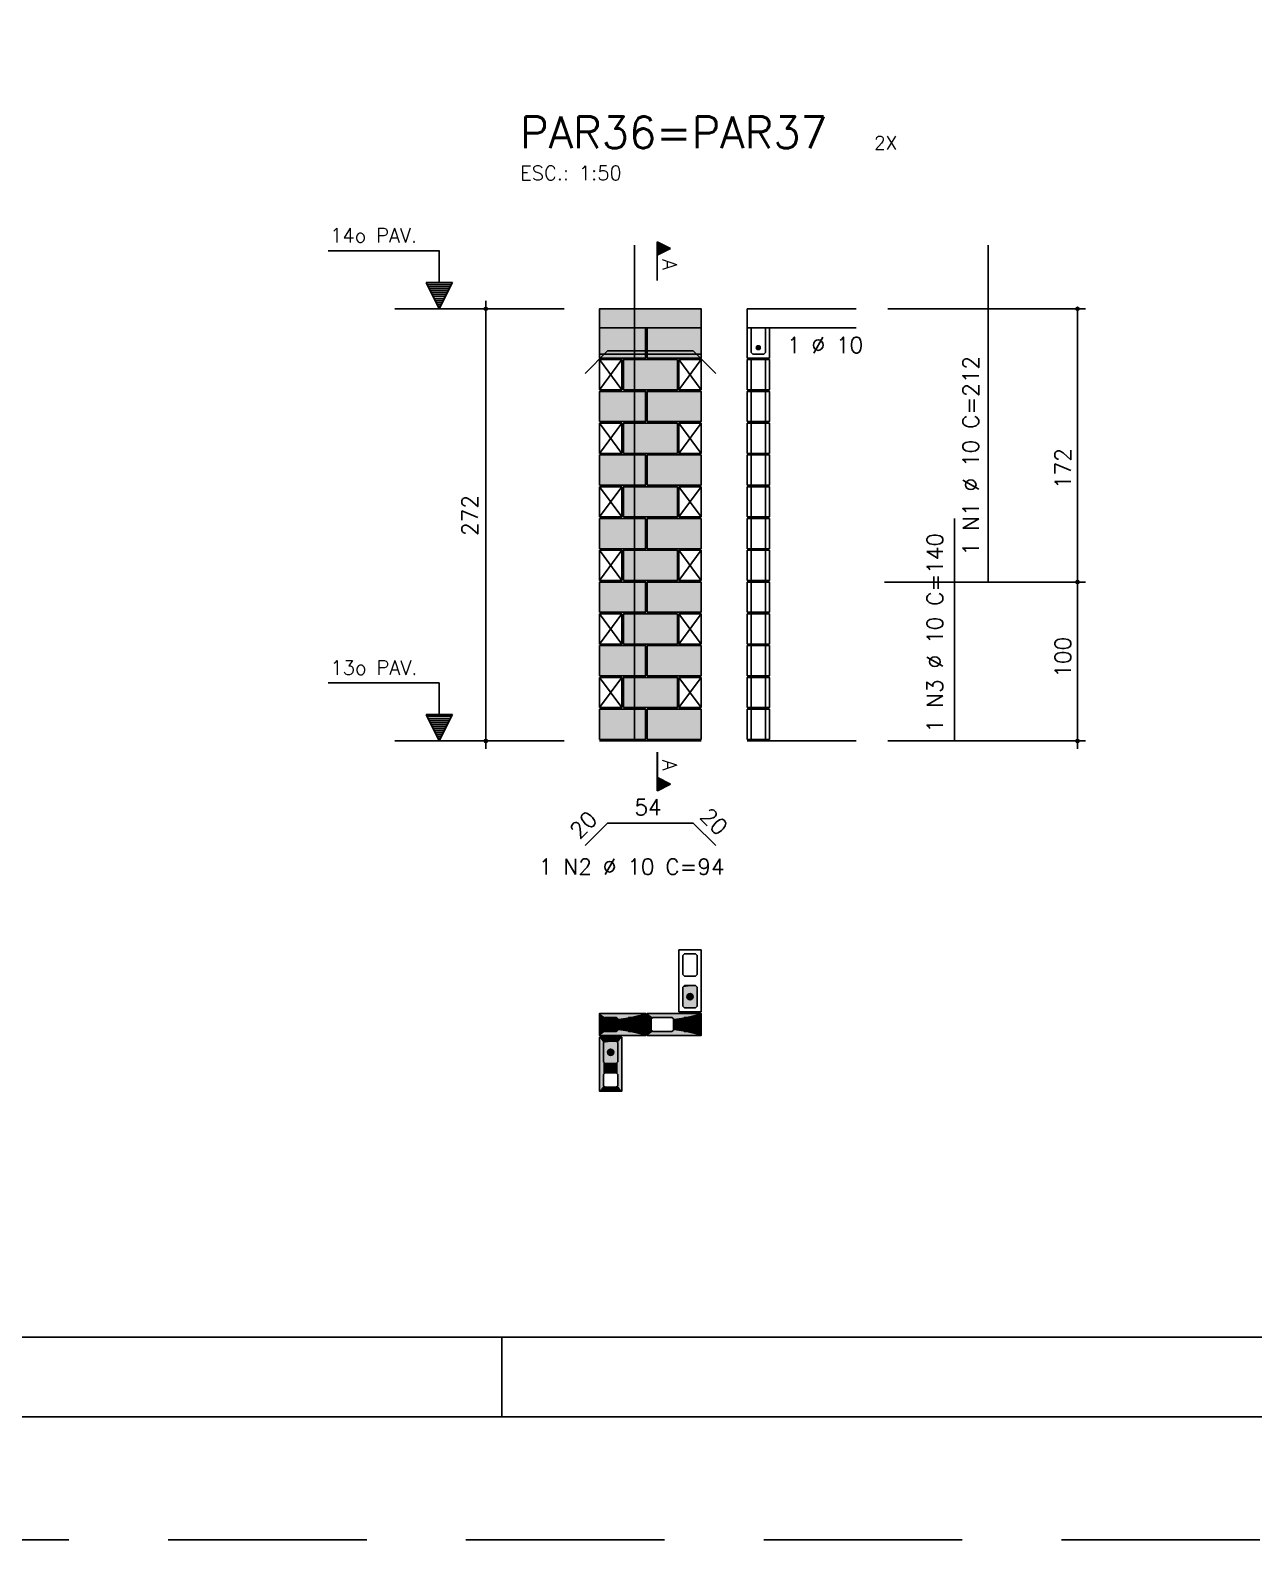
# Model space of a CAD drawing. Extents: x -1 to 122, y -1 to 61.
# Drawn here: x 15.95 to 31.36, y -1.45 to 17.55 of the extents above; entities that cross this region are included whole.
import ezdxf

# ---------------------------------------------------------------- set-up
doc = ezdxf.new("R2010")
doc.units = 0
doc.header["$MEASUREMENT"] = 0
doc.linetypes.add('ESTILO_TQS_0001', pattern=[0.45, 0.3, -0.15])
doc.linetypes.add('HIDDEN', pattern=[0.375, 0.25, -0.125])
doc.layers.get('0').update_dxf_attribs({"linetype": 'CONTINUOUS'})
doc.layers.get('Defpoints').update_dxf_attribs({"linetype": 'CONTINUOUS'})
for name, color, linetype in [('ARQ_FOLHA', 7, 'CONTINUOUS'), ('PENA_01', 1, 'CONTINUOUS'), ('PENA_02', 2, 'CONTINUOUS'), ('PENA_03', 3, 'CONTINUOUS'), ('PENA_05', 5, 'CONTINUOUS'), ('PENA_06', 6, 'CONTINUOUS'), ('PENA_09', 254, 'CONTINUOUS'), ('PENA_11', 252, 'CONTINUOUS'), ('PENA_21', 100, 'CONTINUOUS'), ('PENA_27', 21, 'CONTINUOUS')]:
    doc.layers.add(name, color=color, linetype=linetype)
doc.styles.get("Standard").update_dxf_attribs({"font": 'ROMANS.SHX'})

# ---------------------------------------------------------------- blocks, each defined once
blk = doc.blocks.new('FOLHA A1+1 - 1102 X 594')
at = {"layer": 'ARQ_FOLHA', "color": 1}
blk.add_line((-979, 10), (-979, 0), dxfattribs=at)
for points in [[(-1189, 0), (0, 0), (0, 594), (-1189, 594)], [(-1164, 10), (-10, 10), (-10, 584), (-1164, 584)]]:
    blk.add_lwpolyline(points, close=True, dxfattribs=at)
at = {"layer": 'Defpoints', "color": 8, "linetype": 'HIDDEN', "ltscale": 100}
blk.add_lwpolyline([(-1208.5, 609.5), (-1208.5, -15.5), (19.5, -15.5), (19.5, 609.5)], close=True, dxfattribs=at)

msp = doc.modelspace()

# ---------------------------------------------------------------- linework, layer by layer
at = {"layer": 'PENA_01', "linetype": 'Continuous'}
for p, q in [((20.539993, 14.045875), (22.670857, 14.045875)), ((23.718349, 13.475875), (24.398349, 13.475875)), ((20.539993, 8.605875), (22.670857, 8.605875))]:
    msp.add_line(p, q, dxfattribs=at)
for points in [[(24.328349, 5.926894), (24.348349, 5.906894), (24.348349, 5.666894), (24.328349, 5.646894), (24.188349, 5.646894), (24.168349, 5.666894), (24.168349, 5.906894), (24.188349, 5.926894), (24.328349, 5.926894)], [(24.328349, 5.526894), (24.348349, 5.506894), (24.348349, 5.266894), (24.328349, 5.246894), (24.188349, 5.246894), (24.168349, 5.266894), (24.168349, 5.506894), (24.188349, 5.526894), (24.328349, 5.526894)], [(24.028349, 4.946894), (23.788349, 4.946894), (23.768349, 4.966894), (23.768349, 5.106894), (23.788349, 5.126894), (24.028349, 5.126894), (24.048349, 5.106894), (24.048349, 4.966894), (24.028349, 4.946894)], [(24.328349, 4.946894), (24.188349, 4.946894), (24.168349, 4.966894), (24.168349, 5.106894), (24.188349, 5.126894), (24.328349, 5.126894), (24.348349, 5.106894), (24.348349, 4.966894), (24.328349, 4.946894)], [(23.348349, 4.566894), (23.348349, 4.806894), (23.328349, 4.826894), (23.188349, 4.826894), (23.168349, 4.806894), (23.168349, 4.566894), (23.188349, 4.546894), (23.328349, 4.546894), (23.348349, 4.566894)], [(23.348349, 4.266894), (23.348349, 4.406894), (23.328349, 4.426894), (23.188349, 4.426894), (23.168349, 4.406894), (23.168349, 4.266894), (23.188349, 4.246894), (23.328349, 4.246894), (23.348349, 4.266894)]]:
    msp.add_lwpolyline(points, dxfattribs=at)
at = {"layer": 'PENA_01', "linetype": 'ESTILO_TQS_0001'}
for points in [[(23.168349, 4.966894), (23.188349, 4.946894), (23.328349, 4.946894), (23.348349, 4.966894), (23.348349, 5.106894), (23.328349, 5.126894), (23.188349, 5.126894), (23.168349, 5.106894), (23.168349, 4.966894)], [(23.468349, 4.966894), (23.488349, 4.946894), (23.628349, 4.946894), (23.648349, 4.966894), (23.648349, 5.106894), (23.628349, 5.126894), (23.488349, 5.126894), (23.468349, 5.106894), (23.468349, 4.966894)]]:
    msp.add_lwpolyline(points, dxfattribs=at)
at = {"layer": 'PENA_02', "linetype": 'ESTILO_TQS_0001'}
msp.add_line((23.698349, 13.475875), (23.118349, 13.475875), dxfattribs=at)
at = {"layer": 'PENA_02', "linetype": 'Continuous'}
for p, q in [((23.398349, 13.405875), (23.118349, 13.405875)), ((23.118349, 13.405875), (23.118349, 13.025875)), ((23.398349, 13.025875), (23.398349, 13.405875)), ((24.398349, 13.405875), (24.118349, 13.405875)), ((24.118349, 13.405875), (24.118349, 13.025875)), ((24.398349, 13.025875), (24.398349, 13.405875)), ((23.118349, 13.025875), (23.398349, 13.025875)), ((24.118349, 13.025875), (24.398349, 13.025875)), ((23.398349, 12.605875), (23.118349, 12.605875)), ((23.118349, 12.605875), (23.118349, 12.225875)), ((23.398349, 12.225875), (23.398349, 12.605875)), ((24.398349, 12.605875), (24.118349, 12.605875)), ((24.118349, 12.605875), (24.118349, 12.225875)), ((24.398349, 12.225875), (24.398349, 12.605875)), ((23.118349, 12.225875), (23.398349, 12.225875)), ((24.118349, 12.225875), (24.398349, 12.225875)), ((23.398349, 11.805875), (23.118349, 11.805875)), ((23.118349, 11.805875), (23.118349, 11.425875)), ((23.398349, 11.425875), (23.398349, 11.805875)), ((24.398349, 11.805875), (24.118349, 11.805875)), ((24.118349, 11.805875), (24.118349, 11.425875)), ((24.398349, 11.425875), (24.398349, 11.805875)), ((23.118349, 11.425875), (23.398349, 11.425875)), ((24.118349, 11.425875), (24.398349, 11.425875)), ((23.398349, 11.005875), (23.118349, 11.005875)), ((23.118349, 11.005875), (23.118349, 10.625875)), ((23.398349, 10.625875), (23.398349, 11.005875)), ((24.398349, 11.005875), (24.118349, 11.005875)), ((24.118349, 11.005875), (24.118349, 10.625875)), ((24.398349, 10.625875), (24.398349, 11.005875)), ((23.118349, 10.625875), (23.398349, 10.625875)), ((24.118349, 10.625875), (24.398349, 10.625875)), ((23.398349, 10.205875), (23.118349, 10.205875)), ((23.118349, 10.205875), (23.118349, 9.825875)), ((23.398349, 9.825875), (23.398349, 10.205875)), ((24.398349, 10.205875), (24.118349, 10.205875)), ((24.118349, 10.205875), (24.118349, 9.825875)), ((24.398349, 9.825875), (24.398349, 10.205875)), ((23.118349, 9.825875), (23.398349, 9.825875)), ((24.118349, 9.825875), (24.398349, 9.825875)), ((23.398349, 9.405875), (23.118349, 9.405875)), ((23.118349, 9.405875), (23.118349, 9.025875)), ((23.398349, 9.025875), (23.398349, 9.405875)), ((24.398349, 9.405875), (24.118349, 9.405875)), ((24.118349, 9.405875), (24.118349, 9.025875)), ((24.398349, 9.025875), (24.398349, 9.405875)), ((23.118349, 9.025875), (23.398349, 9.025875)), ((24.118349, 9.025875), (24.398349, 9.025875)), ((23.118349, 8.605875), (24.398349, 8.605875))]:
    msp.add_line(p, q, dxfattribs=at)
for points in [[(23.118349, 13.805875), (24.398423, 13.805875), (24.398423, 14.045875), (23.118349, 14.045875), (23.118349, 13.805875)], [(23.698349, 13.425875), (23.118349, 13.425875), (23.118349, 13.805875), (23.698349, 13.805875), (23.698349, 13.425875)], [(23.718349, 13.425875), (24.398349, 13.425875), (24.398349, 13.805875), (23.718349, 13.805875), (23.718349, 13.425875)], [(23.418349, 13.025875), (24.098349, 13.025875), (24.098349, 13.405875), (23.418349, 13.405875), (23.418349, 13.025875)], [(23.118349, 12.625875), (23.698349, 12.625875), (23.698349, 13.005875), (23.118349, 13.005875), (23.118349, 12.625875)], [(23.718349, 12.625875), (24.398349, 12.625875), (24.398349, 13.005875), (23.718349, 13.005875), (23.718349, 12.625875)], [(23.418349, 12.225875), (24.098349, 12.225875), (24.098349, 12.605875), (23.418349, 12.605875), (23.418349, 12.225875)], [(23.118349, 11.825875), (23.698349, 11.825875), (23.698349, 12.205875), (23.118349, 12.205875), (23.118349, 11.825875)], [(23.718349, 11.825875), (24.398349, 11.825875), (24.398349, 12.205875), (23.718349, 12.205875), (23.718349, 11.825875)], [(23.418349, 11.425875), (24.098349, 11.425875), (24.098349, 11.805875), (23.418349, 11.805875), (23.418349, 11.425875)], [(23.118349, 11.025875), (23.698349, 11.025875), (23.698349, 11.405875), (23.118349, 11.405875), (23.118349, 11.025875)], [(23.718349, 11.025875), (24.398349, 11.025875), (24.398349, 11.405875), (23.718349, 11.405875), (23.718349, 11.025875)], [(23.418349, 10.625875), (24.098349, 10.625875), (24.098349, 11.005875), (23.418349, 11.005875), (23.418349, 10.625875)], [(23.118349, 10.225875), (23.698349, 10.225875), (23.698349, 10.605875), (23.118349, 10.605875), (23.118349, 10.225875)], [(23.718349, 10.225875), (24.398349, 10.225875), (24.398349, 10.605875), (23.718349, 10.605875), (23.718349, 10.225875)], [(23.418349, 9.825875), (24.098349, 9.825875), (24.098349, 10.205875), (23.418349, 10.205875), (23.418349, 9.825875)], [(23.118349, 9.425875), (23.698349, 9.425875), (23.698349, 9.805875), (23.118349, 9.805875), (23.118349, 9.425875)], [(23.718349, 9.425875), (24.398349, 9.425875), (24.398349, 9.805875), (23.718349, 9.805875), (23.718349, 9.425875)], [(23.418349, 9.025875), (24.098349, 9.025875), (24.098349, 9.405875), (23.418349, 9.405875), (23.418349, 9.025875)], [(23.118349, 8.625875), (23.698349, 8.625875), (23.698349, 9.005875), (23.118349, 9.005875), (23.118349, 8.625875)], [(23.718349, 8.625875), (24.398349, 8.625875), (24.398349, 9.005875), (23.718349, 9.005875), (23.718349, 8.625875)], [(24.398349, 5.976894), (24.398349, 5.196894), (24.118349, 5.196894), (24.118349, 5.976894), (24.398349, 5.976894)], [(23.118349, 4.896894), (23.698349, 4.896894), (23.698349, 5.176894), (23.118349, 5.176894), (23.118349, 4.896894)], [(24.398349, 4.896894), (23.718349, 4.896894), (23.718349, 5.176894), (24.398349, 5.176894), (24.398349, 4.896894)], [(23.398349, 4.196894), (23.398349, 4.876894), (23.118349, 4.876894), (23.118349, 4.196894), (23.398349, 4.196894)]]:
    msp.add_lwpolyline(points, dxfattribs=at)
for centre, radius in [((21.686139, 14.045875), 0.02), ((29.138418, 14.045875), 0.02), ((21.686139, 14.045875), 0.01), ((29.138418, 14.045875), 0.01), ((29.138418, 10.605875), 0.02), ((29.138418, 10.605875), 0.01), ((21.686139, 8.605875), 0.02), ((21.686139, 8.605875), 0.01), ((29.138418, 8.605875), 0.02), ((29.138418, 8.605875), 0.01)]:
    msp.add_circle(centre, radius, dxfattribs=at)
at = {"layer": 'PENA_03', "linetype": 'Continuous'}
for p, q in [((23.845187, 14.402232), (23.845187, 14.888614)), ((23.845187, 14.888614), (24.01112, 14.805648)), ((23.845882, 14.887486), (24.009559, 14.805648)), ((23.845883, 14.887486), (23.845883, 14.723809)), ((23.857951, 14.882232), (23.857951, 14.729063)), ((23.870715, 14.87585), (23.870715, 14.735445)), ((23.883479, 14.869468), (23.883479, 14.741827)), ((23.896243, 14.863086), (23.896243, 14.748209)), ((23.909007, 14.856704), (23.909007, 14.754591)), ((23.921771, 14.850322), (23.921771, 14.760973)), ((23.934535, 14.84394), (23.934535, 14.767355)), ((23.947299, 14.837558), (23.947299, 14.773737)), ((23.960063, 14.831176), (23.960063, 14.780119)), ((23.972827, 14.824794), (23.972827, 14.786501)), ((21.098992, 14.777741), (19.698992, 14.777741)), ((21.098992, 14.377741), (21.098992, 14.777741)), ((21.100392, 14.377741), (21.100392, 14.779141)), ((24.01112, 14.805648), (23.845882, 14.723029)), ((24.009559, 14.805648), (23.845883, 14.723809)), ((23.845883, 14.723029), (23.845883, 14.402232)), ((23.985592, 14.818412), (23.985592, 14.792883)), ((23.998356, 14.81203), (23.998356, 14.799266)), ((21.099692, 14.045875), (20.933759, 14.377741)), ((20.933759, 14.377741), (21.098992, 14.377741)), ((21.099692, 14.048997), (20.936015, 14.376349)), ((21.263368, 14.376349), (20.936015, 14.376349)), ((21.25286, 14.352213), (20.946522, 14.352213)), ((21.240096, 14.326685), (20.959287, 14.326685)), ((21.227332, 14.301157), (20.972051, 14.301157)), ((21.214568, 14.275629), (20.984815, 14.275629)), ((21.265624, 14.377741), (21.099692, 14.045875)), ((21.263368, 14.37635), (21.099692, 14.048997)), ((21.100392, 14.377741), (21.265624, 14.377741)), ((21.201804, 14.2501), (20.997579, 14.2501)), ((21.18904, 14.224572), (21.010343, 14.224572)), ((21.176276, 14.199044), (21.023107, 14.199044)), ((21.163512, 14.173516), (21.035871, 14.173516)), ((21.150748, 14.147988), (21.048635, 14.147988)), ((21.137984, 14.12246), (21.061399, 14.12246)), ((21.12522, 14.096931), (21.074163, 14.096931)), ((21.112456, 14.071403), (21.086928, 14.071403)), ((21.686139, 8.505343), (21.686139, 14.145875)), ((24.978423, 14.045875), (24.978423, 13.425875)), ((24.978423, 14.045875), (26.349102, 14.045875)), ((26.749102, 14.045875), (29.238418, 14.045875)), ((29.138418, 8.505343), (29.138418, 14.045875)), ((24.978423, 13.805875), (26.349102, 13.805875)), ((23.118349, 13.025875), (23.398349, 13.405875)), ((23.398349, 13.025875), (23.118349, 13.405875)), ((24.118349, 13.025875), (24.398349, 13.405875)), ((24.398349, 13.025875), (24.118349, 13.405875)), ((25.028423, 13.025875), (25.028423, 13.405875)), ((25.208423, 13.025875), (25.208423, 13.405875)), ((25.028423, 12.625875), (25.028423, 13.005875)), ((25.208423, 12.625875), (25.208423, 13.005875)), ((23.118349, 12.225875), (23.398349, 12.605875)), ((23.398349, 12.225875), (23.118349, 12.605875)), ((24.118349, 12.225875), (24.398349, 12.605875)), ((24.398349, 12.225875), (24.118349, 12.605875)), ((25.028423, 12.225875), (25.028423, 12.605875)), ((25.208423, 12.225875), (25.208423, 12.605875)), ((25.028423, 11.825875), (25.028423, 12.205875)), ((25.208423, 11.825875), (25.208423, 12.205875)), ((23.118349, 11.425875), (23.398349, 11.805875)), ((23.398349, 11.425875), (23.118349, 11.805875)), ((24.118349, 11.425875), (24.398349, 11.805875)), ((24.398349, 11.425875), (24.118349, 11.805875)), ((25.028423, 11.425875), (25.028423, 11.805875)), ((25.208423, 11.425875), (25.208423, 11.805875)), ((25.028423, 11.025875), (25.028423, 11.405875)), ((25.208423, 11.025875), (25.208423, 11.405875)), ((23.118349, 10.625875), (23.398349, 11.005875)), ((23.398349, 10.625875), (23.118349, 11.005875)), ((24.118349, 10.625875), (24.398349, 11.005875)), ((24.398349, 10.625875), (24.118349, 11.005875)), ((25.028423, 10.625875), (25.028423, 11.005875)), ((25.208423, 10.625875), (25.208423, 11.005875)), ((25.028423, 10.225875), (25.028423, 10.605875)), ((25.208423, 10.225875), (25.208423, 10.605875)), ((26.707171, 10.605875), (29.238418, 10.605875)), ((23.118349, 9.825875), (23.398349, 10.205875)), ((23.398349, 9.825875), (23.118349, 10.205875)), ((24.118349, 9.825875), (24.398349, 10.205875)), ((24.398349, 9.825875), (24.118349, 10.205875)), ((25.028423, 9.825875), (25.028423, 10.205875)), ((25.208423, 9.825875), (25.208423, 10.205875)), ((25.028423, 9.425875), (25.028423, 9.805875)), ((25.208423, 9.425875), (25.208423, 9.805875)), ((21.098992, 9.337741), (19.698992, 9.337741)), ((21.098992, 8.937741), (21.098992, 9.337741)), ((21.100392, 8.937741), (21.100392, 9.339141)), ((23.118349, 9.025875), (23.398349, 9.405875)), ((23.398349, 9.025875), (23.118349, 9.405875)), ((24.118349, 9.025875), (24.398349, 9.405875)), ((24.398349, 9.025875), (24.118349, 9.405875)), ((25.028423, 9.025875), (25.028423, 9.405875)), ((25.208423, 9.025875), (25.208423, 9.405875)), ((21.099692, 8.605875), (20.933759, 8.937741)), ((20.933759, 8.937741), (21.098992, 8.937741)), ((21.099692, 8.608997), (20.936015, 8.936349)), ((21.263368, 8.936349), (20.936015, 8.936349)), ((21.265624, 8.937741), (21.099692, 8.605875)), ((21.263368, 8.93635), (21.099692, 8.608997)), ((21.100392, 8.937741), (21.265624, 8.937741)), ((25.028423, 8.625875), (25.028423, 9.005875)), ((25.208423, 8.625875), (25.208423, 9.005875)), ((21.25286, 8.912213), (20.946522, 8.912213)), ((21.240096, 8.886685), (20.959287, 8.886685)), ((21.227332, 8.861157), (20.972051, 8.861157)), ((21.214568, 8.835629), (20.984815, 8.835629)), ((21.201804, 8.8101), (20.997579, 8.8101)), ((21.18904, 8.784572), (21.010343, 8.784572)), ((21.176276, 8.759044), (21.023107, 8.759044)), ((21.163512, 8.733516), (21.035871, 8.733516)), ((21.150748, 8.707988), (21.048635, 8.707988)), ((21.137984, 8.68246), (21.061399, 8.68246)), ((21.12522, 8.656931), (21.074163, 8.656931)), ((21.112456, 8.631403), (21.086928, 8.631403)), ((24.978423, 8.605875), (26.349102, 8.605875)), ((26.749102, 8.605875), (29.238418, 8.605875)), ((23.845883, 8.465477), (23.845883, 7.979095)), ((23.846579, 8.14468), (23.846579, 8.465477)), ((23.845883, 7.979095), (24.011816, 8.062061)), ((24.011816, 8.062061), (23.846578, 8.14468)), ((23.846578, 7.980223), (24.010255, 8.062061)), ((23.846579, 7.980223), (23.846579, 8.1439)), ((24.010255, 8.062061), (23.846579, 8.1439)), ((23.858647, 7.985477), (23.858647, 8.138646)), ((23.871411, 7.991859), (23.871411, 8.132264)), ((23.884175, 7.998241), (23.884175, 8.125882)), ((23.896939, 8.004623), (23.896939, 8.1195)), ((23.909703, 8.011005), (23.909703, 8.113118)), ((23.922467, 8.017387), (23.922467, 8.106736)), ((23.935231, 8.023769), (23.935231, 8.100354)), ((23.947995, 8.030151), (23.947995, 8.093972)), ((23.960759, 8.036533), (23.960759, 8.08759)), ((23.973523, 8.042915), (23.973523, 8.081208)), ((23.986288, 8.049297), (23.986288, 8.074826)), ((23.999052, 8.055679), (23.999052, 8.068443))]:
    msp.add_line(p, q, dxfattribs=at)
for points in [[(24.978423, 13.425875), (25.258423, 13.425875), (25.258423, 13.805875)], [(25.208423, 13.805875), (25.208423, 13.495875), (25.188423, 13.475875), (25.048423, 13.475875), (25.028423, 13.495875), (25.028423, 13.805875)], [(24.978423, 13.025875), (25.258423, 13.025875), (25.258423, 13.405875), (24.978423, 13.405875), (24.978423, 13.025875)], [(24.978423, 12.625875), (25.258423, 12.625875), (25.258423, 13.005875), (24.978423, 13.005875), (24.978423, 12.625875)], [(24.978423, 12.225875), (25.258423, 12.225875), (25.258423, 12.605875), (24.978423, 12.605875), (24.978423, 12.225875)], [(24.978423, 11.825875), (25.258423, 11.825875), (25.258423, 12.205875), (24.978423, 12.205875), (24.978423, 11.825875)], [(24.978423, 11.425875), (25.258423, 11.425875), (25.258423, 11.805875), (24.978423, 11.805875), (24.978423, 11.425875)], [(24.978423, 11.025875), (25.258423, 11.025875), (25.258423, 11.405875), (24.978423, 11.405875), (24.978423, 11.025875)], [(24.978423, 10.625875), (25.258423, 10.625875), (25.258423, 11.005875), (24.978423, 11.005875), (24.978423, 10.625875)], [(24.978423, 10.225875), (25.258423, 10.225875), (25.258423, 10.605875), (24.978423, 10.605875), (24.978423, 10.225875)], [(24.978423, 9.825875), (25.258423, 9.825875), (25.258423, 10.205875), (24.978423, 10.205875), (24.978423, 9.825875)], [(24.978423, 9.425875), (25.258423, 9.425875), (25.258423, 9.805875), (24.978423, 9.805875), (24.978423, 9.425875)], [(24.978423, 9.025875), (25.258423, 9.025875), (25.258423, 9.405875), (24.978423, 9.405875), (24.978423, 9.025875)], [(24.978423, 8.625875), (25.258423, 8.625875), (25.258423, 9.005875), (24.978423, 9.005875), (24.978423, 8.625875)], [(24.328349, 5.526894), (24.348349, 5.506894), (24.348349, 5.266894), (24.328349, 5.246894), (24.188349, 5.246894), (24.168349, 5.266894), (24.168349, 5.506894), (24.188349, 5.526894), (24.328349, 5.526894)], [(23.168349, 5.106894), (23.188349, 5.126894), (23.328349, 5.126894), (23.348349, 5.106894), (23.348349, 4.966894), (23.328349, 4.946894), (23.188349, 4.946894), (23.168349, 4.966894), (23.168349, 5.106894)], [(23.468349, 5.106894), (23.488349, 5.126894), (23.628349, 5.126894), (23.648349, 5.106894), (23.648349, 4.966894), (23.628349, 4.946894), (23.488349, 4.946894), (23.468349, 4.966894), (23.468349, 5.106894)], [(24.168349, 5.106894), (24.188349, 5.126894), (24.328349, 5.126894), (24.348349, 5.106894), (24.348349, 4.966894), (24.328349, 4.946894), (24.188349, 4.946894), (24.168349, 4.966894), (24.168349, 5.106894)], [(23.328349, 4.826894), (23.348349, 4.806894), (23.348349, 4.566894), (23.328349, 4.546894), (23.188349, 4.546894), (23.168349, 4.566894), (23.168349, 4.806894), (23.188349, 4.826894), (23.328349, 4.826894)]]:
    msp.add_lwpolyline(points, dxfattribs=at)
for centre, radius in [((25.117972, 13.556865), 0.025), ((24.258349, 5.386894), 0.04), ((23.258349, 5.036894), 0.04), ((23.558349, 5.036894), 0.04), ((24.258349, 5.036894), 0.04), ((23.258349, 4.686894), 0.04)]:
    msp.add_circle(centre, radius, dxfattribs=at)
for points in [[(25.142972, 13.556865), (25.105472, 13.578516), (25.094479, 13.565416)], [(25.142972, 13.556865), (25.094479, 13.565416), (25.094479, 13.548315)], [(25.142972, 13.556865), (25.094479, 13.548315), (25.105472, 13.535215)], [(25.142972, 13.556865), (25.122313, 13.581485), (25.105472, 13.578516)], [(25.142972, 13.556865), (25.105472, 13.535215), (25.122313, 13.532245)], [(25.142972, 13.556865), (25.137123, 13.572935), (25.122313, 13.581485)], [(25.142972, 13.556865), (25.122313, 13.532245), (25.137123, 13.540795)], [(25.142972, 13.556865), (25.137123, 13.540795), (25.142972, 13.556865)], [(24.298349, 5.386894), (24.238349, 5.421535), (24.220761, 5.400575)], [(24.298349, 5.386894), (24.220761, 5.400575), (24.220761, 5.373214)], [(24.298349, 5.386894), (24.220761, 5.373214), (24.238349, 5.352253)], [(24.298349, 5.386894), (24.265295, 5.426287), (24.238349, 5.421535)], [(24.298349, 5.386894), (24.238349, 5.352253), (24.265295, 5.347502)], [(24.298349, 5.386894), (24.28899, 5.412606), (24.265295, 5.426287)], [(24.298349, 5.386894), (24.265295, 5.347502), (24.28899, 5.361183)], [(24.298349, 5.386894), (24.28899, 5.361183), (24.298349, 5.386894)], [(23.298349, 5.036894), (23.238349, 5.071535), (23.220761, 5.050575)], [(23.298349, 5.036894), (23.220761, 5.050575), (23.220761, 5.023214)], [(23.298349, 5.036894), (23.220761, 5.023214), (23.238349, 5.002253)], [(23.298349, 5.036894), (23.265295, 5.076287), (23.238349, 5.071535)], [(23.298349, 5.036894), (23.238349, 5.002253), (23.265295, 4.997502)], [(23.298349, 5.036894), (23.28899, 5.062606), (23.265295, 5.076287)], [(23.298349, 5.036894), (23.265295, 4.997502), (23.28899, 5.011183)], [(23.298349, 5.036894), (23.28899, 5.011183), (23.298349, 5.036894)], [(23.598349, 5.036894), (23.538349, 5.071535), (23.520761, 5.050575)], [(23.598349, 5.036894), (23.520761, 5.050575), (23.520761, 5.023214)], [(23.598349, 5.036894), (23.520761, 5.023214), (23.538349, 5.002253)], [(23.598349, 5.036894), (23.565295, 5.076287), (23.538349, 5.071535)], [(23.598349, 5.036894), (23.538349, 5.002253), (23.565295, 4.997502)], [(23.598349, 5.036894), (23.58899, 5.062606), (23.565295, 5.076287)], [(23.598349, 5.036894), (23.565295, 4.997502), (23.58899, 5.011183)], [(23.598349, 5.036894), (23.58899, 5.011183), (23.598349, 5.036894)], [(24.298349, 5.036894), (24.238349, 5.071535), (24.220761, 5.050575)], [(24.298349, 5.036894), (24.220761, 5.050575), (24.220761, 5.023214)], [(24.298349, 5.036894), (24.220761, 5.023214), (24.238349, 5.002253)], [(24.298349, 5.036894), (24.265295, 5.076287), (24.238349, 5.071535)], [(24.298349, 5.036894), (24.238349, 5.002253), (24.265295, 4.997502)], [(24.298349, 5.036894), (24.28899, 5.062606), (24.265295, 5.076287)], [(24.298349, 5.036894), (24.265295, 4.997502), (24.28899, 5.011183)], [(24.298349, 5.036894), (24.28899, 5.011183), (24.298349, 5.036894)], [(23.298349, 4.686894), (23.238349, 4.721535), (23.220761, 4.700575)], [(23.298349, 4.686894), (23.220761, 4.700575), (23.220761, 4.673214)], [(23.298349, 4.686894), (23.220761, 4.673214), (23.238349, 4.652253)], [(23.298349, 4.686894), (23.265295, 4.726287), (23.238349, 4.721535)], [(23.298349, 4.686894), (23.238349, 4.652253), (23.265295, 4.647502)], [(23.298349, 4.686894), (23.28899, 4.712606), (23.265295, 4.726287)], [(23.298349, 4.686894), (23.265295, 4.647502), (23.28899, 4.661183)], [(23.298349, 4.686894), (23.28899, 4.661183), (23.298349, 4.686894)]]:
    msp.add_solid(points, dxfattribs=at)
at = {"layer": 'PENA_05', "linetype": 'Continuous'}
for p, q in [((28.014667, 10.602953), (28.014667, 14.845875)), ((22.935506, 13.233037), (23.218349, 13.51588)), ((23.218349, 13.51588), (24.298349, 13.515935)), ((24.298349, 13.515935), (24.581191, 13.233092)), ((27.588743, 8.605875), (27.588743, 11.405875)), ((22.935506, 7.289098), (23.218349, 7.571941)), ((23.218349, 7.571941), (24.298349, 7.571996)), ((24.298349, 7.571996), (24.581191, 7.289153))]:
    msp.add_line(p, q, dxfattribs=at)
msp.add_lwpolyline([(23.558349, 14.845875), (23.558349, 8.605875)], dxfattribs=at)
at = {"layer": 'PENA_09', "linetype": 'Continuous'}
for points in [[(23.118349, 13.805875), (23.698349, 13.805875), (23.698349, 13.475875), (23.118349, 13.475875), (23.118349, 13.805875)], [(23.718349, 13.475875), (24.398349, 13.475875), (24.398349, 13.805875), (23.718349, 13.805875), (23.718349, 13.475875)]]:
    msp.add_lwpolyline(points, dxfattribs=at)
for points in [[(23.118349, 13.805875), (23.698349, 13.805875), (23.698349, 13.475875)], [(23.118349, 13.805875), (23.698349, 13.475875), (23.118349, 13.475875)], [(23.118349, 13.805875), (23.118349, 13.475875), (23.118349, 13.805875)], [(23.718349, 13.475875), (24.398349, 13.475875), (24.398349, 13.805875)], [(23.718349, 13.475875), (24.398349, 13.805875), (23.718349, 13.805875)], [(23.718349, 13.475875), (23.718349, 13.805875), (23.718349, 13.475875)]]:
    msp.add_solid(points, dxfattribs=at)
at = {"layer": 'PENA_11', "linetype": 'Continuous'}
for points in [[(23.118349, 13.805875), (24.398423, 13.805875), (24.398423, 14.045875)], [(23.118349, 13.805875), (24.398423, 14.045875), (23.118349, 14.045875)], [(23.118349, 13.805875), (23.118349, 14.045875), (23.118349, 13.805875)], [(24.328349, 5.526894), (24.188349, 5.246894), (24.168349, 5.266894)], [(24.328349, 5.526894), (24.168349, 5.266894), (24.168349, 5.506894)], [(24.328349, 5.526894), (24.168349, 5.506894), (24.188349, 5.526894)], [(24.328349, 5.526894), (24.328349, 5.246894), (24.188349, 5.246894)], [(24.328349, 5.526894), (24.188349, 5.526894), (24.328349, 5.526894)], [(24.328349, 5.526894), (24.348349, 5.506894), (24.348349, 5.266894)], [(24.328349, 5.526894), (24.348349, 5.266894), (24.328349, 5.246894)], [(23.168349, 5.106894), (23.188349, 5.126894), (23.328349, 5.126894)], [(23.168349, 5.106894), (23.328349, 5.126894), (23.348349, 5.106894)], [(23.168349, 5.106894), (23.348349, 5.106894), (23.348349, 4.966894)], [(23.168349, 5.106894), (23.348349, 4.966894), (23.328349, 4.946894)], [(23.168349, 5.106894), (23.328349, 4.946894), (23.188349, 4.946894)], [(23.168349, 5.106894), (23.188349, 4.946894), (23.168349, 4.966894)], [(23.168349, 5.106894), (23.168349, 4.966894), (23.168349, 5.106894)], [(23.468349, 5.106894), (23.488349, 5.126894), (23.628349, 5.126894)], [(23.468349, 5.106894), (23.628349, 5.126894), (23.648349, 5.106894)], [(23.468349, 5.106894), (23.648349, 5.106894), (23.648349, 4.966894)], [(23.468349, 5.106894), (23.648349, 4.966894), (23.628349, 4.946894)], [(23.468349, 5.106894), (23.628349, 4.946894), (23.488349, 4.946894)], [(23.468349, 5.106894), (23.488349, 4.946894), (23.468349, 4.966894)], [(23.468349, 5.106894), (23.468349, 4.966894), (23.468349, 5.106894)], [(24.168349, 5.106894), (24.188349, 5.126894), (24.328349, 5.126894)], [(24.168349, 5.106894), (24.328349, 5.126894), (24.348349, 5.106894)], [(24.168349, 5.106894), (24.348349, 5.106894), (24.348349, 4.966894)], [(24.168349, 5.106894), (24.348349, 4.966894), (24.328349, 4.946894)], [(24.168349, 5.106894), (24.328349, 4.946894), (24.188349, 4.946894)], [(24.168349, 5.106894), (24.188349, 4.946894), (24.168349, 4.966894)], [(24.168349, 5.106894), (24.168349, 4.966894), (24.168349, 5.106894)], [(23.328349, 4.826894), (23.188349, 4.546894), (23.168349, 4.566894)], [(23.328349, 4.826894), (23.168349, 4.566894), (23.168349, 4.806894)], [(23.328349, 4.826894), (23.168349, 4.806894), (23.188349, 4.826894)], [(23.328349, 4.826894), (23.328349, 4.546894), (23.188349, 4.546894)], [(23.328349, 4.826894), (23.188349, 4.826894), (23.328349, 4.826894)], [(23.328349, 4.826894), (23.348349, 4.806894), (23.348349, 4.566894)], [(23.328349, 4.826894), (23.348349, 4.566894), (23.328349, 4.546894)]]:
    msp.add_solid(points, dxfattribs=at)
at = {"layer": 'PENA_21', "linetype": 'Continuous'}
for points in [[(23.418349, 13.025875), (24.098349, 13.025875), (24.098349, 13.405875), (23.418349, 13.405875), (23.418349, 13.025875)], [(23.718349, 13.425875), (24.398349, 13.425875), (24.398349, 13.475875), (23.718349, 13.475875), (23.718349, 13.425875)], [(23.718349, 12.625875), (24.398349, 12.625875), (24.398349, 13.005875), (23.718349, 13.005875), (23.718349, 12.625875)], [(23.418349, 12.225875), (24.098349, 12.225875), (24.098349, 12.605875), (23.418349, 12.605875), (23.418349, 12.225875)], [(23.718349, 11.825875), (24.398349, 11.825875), (24.398349, 12.205875), (23.718349, 12.205875), (23.718349, 11.825875)], [(23.418349, 11.425875), (24.098349, 11.425875), (24.098349, 11.805875), (23.418349, 11.805875), (23.418349, 11.425875)], [(23.718349, 11.025875), (24.398349, 11.025875), (24.398349, 11.405875), (23.718349, 11.405875), (23.718349, 11.025875)], [(23.418349, 10.625875), (24.098349, 10.625875), (24.098349, 11.005875), (23.418349, 11.005875), (23.418349, 10.625875)], [(23.718349, 10.225875), (24.398349, 10.225875), (24.398349, 10.605875), (23.718349, 10.605875), (23.718349, 10.225875)], [(23.418349, 9.825875), (24.098349, 9.825875), (24.098349, 10.205875), (23.418349, 10.205875), (23.418349, 9.825875)], [(23.718349, 9.425875), (24.398349, 9.425875), (24.398349, 9.805875), (23.718349, 9.805875), (23.718349, 9.425875)], [(23.418349, 9.025875), (24.098349, 9.025875), (24.098349, 9.405875), (23.418349, 9.405875), (23.418349, 9.025875)], [(23.718349, 8.625875), (24.398349, 8.625875), (24.398349, 9.005875), (23.718349, 9.005875), (23.718349, 8.625875)], [(24.398349, 5.036894), (24.348349, 5.036894), (24.348349, 5.106894), (24.328349, 5.126894), (24.188349, 5.126894), (24.168349, 5.106894), (24.168349, 5.036894), (24.048349, 5.036894), (24.048349, 5.106894), (24.028349, 5.126894), (23.788349, 5.126894), (23.768349, 5.106894), (23.768349, 5.036894), (23.718349, 5.036894), (23.718349, 5.176894), (24.398349, 5.176894), (24.398349, 5.036894)], [(24.398349, 5.036894), (24.348349, 5.036894), (24.348349, 4.966894), (24.328349, 4.946894), (24.188349, 4.946894), (24.168349, 4.966894), (24.168349, 5.036894), (24.048349, 5.036894), (24.048349, 4.966894), (24.028349, 4.946894), (23.788349, 4.946894), (23.768349, 4.966894), (23.768349, 5.036894), (23.718349, 5.036894), (23.718349, 4.896894), (24.398349, 4.896894), (24.398349, 5.036894)], [(23.258349, 4.196894), (23.258349, 4.246894), (23.188349, 4.246894), (23.168349, 4.266894), (23.168349, 4.406894), (23.188349, 4.426894), (23.258349, 4.426894), (23.258349, 4.546894), (23.188349, 4.546894), (23.168349, 4.566894), (23.168349, 4.806894), (23.188349, 4.826894), (23.258349, 4.826894), (23.258349, 4.876894), (23.118349, 4.876894), (23.118349, 4.196894), (23.258349, 4.196894)], [(23.258349, 4.196894), (23.258349, 4.246894), (23.328349, 4.246894), (23.348349, 4.266894), (23.348349, 4.406894), (23.328349, 4.426894), (23.258349, 4.426894), (23.258349, 4.546894), (23.328349, 4.546894), (23.348349, 4.566894), (23.348349, 4.806894), (23.328349, 4.826894), (23.258349, 4.826894), (23.258349, 4.876894), (23.398349, 4.876894), (23.398349, 4.196894), (23.258349, 4.196894)]]:
    msp.add_lwpolyline(points, dxfattribs=at)
for points in [[(23.418349, 13.025875), (24.098349, 13.025875), (24.098349, 13.405875)], [(23.418349, 13.025875), (24.098349, 13.405875), (23.418349, 13.405875)], [(23.418349, 13.025875), (23.418349, 13.405875), (23.418349, 13.025875)], [(23.718349, 13.425875), (24.398349, 13.425875), (24.398349, 13.475875)], [(23.718349, 13.425875), (24.398349, 13.475875), (23.718349, 13.475875)], [(23.718349, 13.425875), (23.718349, 13.475875), (23.718349, 13.425875)], [(23.718349, 12.625875), (24.398349, 12.625875), (24.398349, 13.005875)], [(23.718349, 12.625875), (24.398349, 13.005875), (23.718349, 13.005875)], [(23.718349, 12.625875), (23.718349, 13.005875), (23.718349, 12.625875)], [(23.418349, 12.225875), (24.098349, 12.225875), (24.098349, 12.605875)], [(23.418349, 12.225875), (24.098349, 12.605875), (23.418349, 12.605875)], [(23.418349, 12.225875), (23.418349, 12.605875), (23.418349, 12.225875)], [(23.718349, 11.825875), (24.398349, 11.825875), (24.398349, 12.205875)], [(23.718349, 11.825875), (24.398349, 12.205875), (23.718349, 12.205875)], [(23.718349, 11.825875), (23.718349, 12.205875), (23.718349, 11.825875)], [(23.418349, 11.425875), (24.098349, 11.425875), (24.098349, 11.805875)], [(23.418349, 11.425875), (24.098349, 11.805875), (23.418349, 11.805875)], [(23.418349, 11.425875), (23.418349, 11.805875), (23.418349, 11.425875)], [(23.718349, 11.025875), (24.398349, 11.025875), (24.398349, 11.405875)], [(23.718349, 11.025875), (24.398349, 11.405875), (23.718349, 11.405875)], [(23.718349, 11.025875), (23.718349, 11.405875), (23.718349, 11.025875)], [(23.418349, 10.625875), (24.098349, 10.625875), (24.098349, 11.005875)], [(23.418349, 10.625875), (24.098349, 11.005875), (23.418349, 11.005875)], [(23.418349, 10.625875), (23.418349, 11.005875), (23.418349, 10.625875)], [(23.718349, 10.225875), (24.398349, 10.225875), (24.398349, 10.605875)], [(23.718349, 10.225875), (24.398349, 10.605875), (23.718349, 10.605875)], [(23.718349, 10.225875), (23.718349, 10.605875), (23.718349, 10.225875)], [(23.418349, 9.825875), (24.098349, 9.825875), (24.098349, 10.205875)], [(23.418349, 9.825875), (24.098349, 10.205875), (23.418349, 10.205875)], [(23.418349, 9.825875), (23.418349, 10.205875), (23.418349, 9.825875)], [(23.718349, 9.425875), (24.398349, 9.425875), (24.398349, 9.805875)], [(23.718349, 9.425875), (24.398349, 9.805875), (23.718349, 9.805875)], [(23.718349, 9.425875), (23.718349, 9.805875), (23.718349, 9.425875)], [(23.418349, 9.025875), (24.098349, 9.025875), (24.098349, 9.405875)], [(23.418349, 9.025875), (24.098349, 9.405875), (23.418349, 9.405875)], [(23.418349, 9.025875), (23.418349, 9.405875), (23.418349, 9.025875)], [(23.718349, 8.625875), (24.398349, 8.625875), (24.398349, 9.005875)], [(23.718349, 8.625875), (24.398349, 9.005875), (23.718349, 9.005875)], [(23.718349, 8.625875), (23.718349, 9.005875), (23.718349, 8.625875)], [(24.398349, 5.176894), (23.788349, 5.126894), (23.718349, 5.176894)], [(23.788349, 5.126894), (23.768349, 5.106894), (23.718349, 5.176894)], [(23.718349, 5.176894), (23.768349, 5.106894), (23.718349, 5.036894)], [(24.028349, 5.126894), (23.788349, 5.126894), (24.398349, 5.176894)], [(24.048349, 5.106894), (24.028349, 5.126894), (24.398349, 5.176894)], [(24.398349, 5.176894), (24.188349, 5.126894), (24.048349, 5.106894)], [(24.398349, 5.176894), (24.328349, 5.126894), (24.188349, 5.126894)], [(24.398349, 5.176894), (24.348349, 5.106894), (24.328349, 5.126894)], [(24.398349, 5.176894), (24.398349, 5.036894), (24.348349, 5.036894)], [(24.398349, 5.176894), (24.348349, 5.036894), (24.348349, 5.106894)], [(23.768349, 5.106894), (23.768349, 5.036894), (23.718349, 5.036894)], [(23.718349, 4.896894), (23.768349, 4.966894), (23.718349, 5.036894)], [(23.768349, 4.966894), (23.768349, 5.036894), (23.718349, 5.036894)], [(23.788349, 4.946894), (23.768349, 4.966894), (23.718349, 4.896894)], [(24.398349, 4.896894), (23.788349, 4.946894), (23.718349, 4.896894)], [(24.028349, 4.946894), (23.788349, 4.946894), (24.398349, 4.896894)], [(24.048349, 4.966894), (24.028349, 4.946894), (24.398349, 4.896894)], [(24.048349, 5.036894), (24.048349, 5.106894), (24.188349, 5.126894)], [(24.048349, 5.036894), (24.188349, 5.126894), (24.168349, 5.106894)], [(24.048349, 5.036894), (24.168349, 5.106894), (24.168349, 5.036894)], [(24.048349, 5.036894), (24.048349, 4.966894), (24.188349, 4.946894)], [(24.048349, 5.036894), (24.188349, 4.946894), (24.168349, 4.966894)], [(24.048349, 5.036894), (24.168349, 4.966894), (24.168349, 5.036894)], [(24.398349, 4.896894), (24.188349, 4.946894), (24.048349, 4.966894)], [(24.398349, 4.896894), (24.328349, 4.946894), (24.188349, 4.946894)], [(24.398349, 4.896894), (24.348349, 4.966894), (24.328349, 4.946894)], [(24.398349, 4.896894), (24.398349, 5.036894), (24.348349, 5.036894)], [(24.398349, 4.896894), (24.348349, 5.036894), (24.348349, 4.966894)], [(23.258349, 4.876894), (23.118349, 4.876894), (23.188349, 4.826894)], [(23.188349, 4.826894), (23.118349, 4.876894), (23.168349, 4.806894)], [(23.118349, 4.876894), (23.168349, 4.266894), (23.168349, 4.806894)], [(23.118349, 4.196894), (23.168349, 4.266894), (23.118349, 4.876894)], [(23.168349, 4.806894), (23.168349, 4.266894), (23.168349, 4.406894)], [(23.168349, 4.806894), (23.168349, 4.566894), (23.168349, 4.406894)], [(23.258349, 4.826894), (23.258349, 4.876894), (23.188349, 4.826894)], [(23.328349, 4.826894), (23.258349, 4.826894), (23.398349, 4.876894)], [(23.258349, 4.826894), (23.258349, 4.876894), (23.398349, 4.876894)], [(23.348349, 4.806894), (23.328349, 4.826894), (23.398349, 4.876894)], [(23.348349, 4.566894), (23.398349, 4.876894), (23.348349, 4.406894)], [(23.348349, 4.406894), (23.398349, 4.876894), (23.348349, 4.266894)], [(23.398349, 4.876894), (23.398349, 4.196894), (23.348349, 4.266894)], [(23.348349, 4.566894), (23.348349, 4.806894), (23.398349, 4.876894)], [(23.188349, 4.426894), (23.168349, 4.566894), (23.168349, 4.406894)], [(23.188349, 4.426894), (23.188349, 4.546894), (23.168349, 4.566894)], [(23.328349, 4.546894), (23.348349, 4.566894), (23.328349, 4.426894)], [(23.328349, 4.426894), (23.348349, 4.566894), (23.348349, 4.406894)], [(23.258349, 4.426894), (23.188349, 4.546894), (23.188349, 4.426894)], [(23.258349, 4.426894), (23.258349, 4.546894), (23.188349, 4.546894)], [(23.258349, 4.426894), (23.328349, 4.546894), (23.328349, 4.426894)], [(23.258349, 4.426894), (23.258349, 4.546894), (23.328349, 4.546894)], [(23.188349, 4.246894), (23.168349, 4.266894), (23.118349, 4.196894)], [(23.188349, 4.246894), (23.118349, 4.196894), (23.258349, 4.196894)], [(23.188349, 4.246894), (23.258349, 4.196894), (23.258349, 4.246894)], [(23.398349, 4.196894), (23.258349, 4.196894), (23.328349, 4.246894)], [(23.328349, 4.246894), (23.258349, 4.196894), (23.258349, 4.246894)], [(23.348349, 4.266894), (23.398349, 4.196894), (23.328349, 4.246894)]]:
    msp.add_solid(points, dxfattribs=at)
at = {"layer": 'PENA_27', "linetype": 'Continuous'}
for points in [[(23.118349, 13.425875), (23.698349, 13.425875), (23.698349, 13.475875), (23.118349, 13.475875), (23.118349, 13.425875)], [(23.118349, 12.625875), (23.698349, 12.625875), (23.698349, 13.005875), (23.118349, 13.005875), (23.118349, 12.625875)], [(23.118349, 11.825875), (23.698349, 11.825875), (23.698349, 12.205875), (23.118349, 12.205875), (23.118349, 11.825875)], [(23.118349, 11.025875), (23.698349, 11.025875), (23.698349, 11.405875), (23.118349, 11.405875), (23.118349, 11.025875)], [(23.118349, 10.225875), (23.698349, 10.225875), (23.698349, 10.605875), (23.118349, 10.605875), (23.118349, 10.225875)], [(23.118349, 9.425875), (23.698349, 9.425875), (23.698349, 9.805875), (23.118349, 9.805875), (23.118349, 9.425875)], [(23.118349, 8.625875), (23.698349, 8.625875), (23.698349, 9.005875), (23.118349, 9.005875), (23.118349, 8.625875)], [(23.698349, 5.176894), (23.118349, 5.176894), (23.118349, 5.036894), (23.168349, 5.036894), (23.168349, 5.106894), (23.188349, 5.126894), (23.328349, 5.126894), (23.348349, 5.106894), (23.348349, 5.036894), (23.468349, 5.036894), (23.468349, 5.106894), (23.488349, 5.126894), (23.628349, 5.126894), (23.648349, 5.106894), (23.648349, 5.036894), (23.698349, 5.036894), (23.698349, 5.176894)], [(23.698349, 4.896894), (23.118349, 4.896894), (23.118349, 5.036894), (23.168349, 5.036894), (23.168349, 4.966894), (23.188349, 4.946894), (23.328349, 4.946894), (23.348349, 4.966894), (23.348349, 5.036894), (23.468349, 5.036894), (23.468349, 4.966894), (23.488349, 4.946894), (23.628349, 4.946894), (23.648349, 4.966894), (23.648349, 5.036894), (23.698349, 5.036894), (23.698349, 4.896894)]]:
    msp.add_lwpolyline(points, dxfattribs=at)
for points in [[(23.118349, 13.425875), (23.698349, 13.425875), (23.698349, 13.475875)], [(23.118349, 13.425875), (23.698349, 13.475875), (23.118349, 13.475875)], [(23.118349, 13.425875), (23.118349, 13.475875), (23.118349, 13.425875)], [(23.118349, 12.625875), (23.698349, 12.625875), (23.698349, 13.005875)], [(23.118349, 12.625875), (23.698349, 13.005875), (23.118349, 13.005875)], [(23.118349, 12.625875), (23.118349, 13.005875), (23.118349, 12.625875)], [(23.118349, 11.825875), (23.698349, 11.825875), (23.698349, 12.205875)], [(23.118349, 11.825875), (23.698349, 12.205875), (23.118349, 12.205875)], [(23.118349, 11.825875), (23.118349, 12.205875), (23.118349, 11.825875)], [(23.118349, 11.025875), (23.698349, 11.025875), (23.698349, 11.405875)], [(23.118349, 11.025875), (23.698349, 11.405875), (23.118349, 11.405875)], [(23.118349, 11.025875), (23.118349, 11.405875), (23.118349, 11.025875)], [(23.118349, 10.225875), (23.698349, 10.225875), (23.698349, 10.605875)], [(23.118349, 10.225875), (23.698349, 10.605875), (23.118349, 10.605875)], [(23.118349, 10.225875), (23.118349, 10.605875), (23.118349, 10.225875)], [(23.118349, 9.425875), (23.698349, 9.425875), (23.698349, 9.805875)], [(23.118349, 9.425875), (23.698349, 9.805875), (23.118349, 9.805875)], [(23.118349, 9.425875), (23.118349, 9.805875), (23.118349, 9.425875)], [(23.118349, 8.625875), (23.698349, 8.625875), (23.698349, 9.005875)], [(23.118349, 8.625875), (23.698349, 9.005875), (23.118349, 9.005875)], [(23.118349, 8.625875), (23.118349, 9.005875), (23.118349, 8.625875)], [(23.698349, 5.176894), (23.118349, 5.176894), (23.188349, 5.126894)], [(23.118349, 5.176894), (23.118349, 5.036894), (23.168349, 5.036894)], [(23.118349, 5.176894), (23.168349, 5.036894), (23.168349, 5.106894)], [(23.118349, 5.176894), (23.168349, 5.106894), (23.188349, 5.126894)], [(23.698349, 5.176894), (23.188349, 5.126894), (23.328349, 5.126894)], [(23.698349, 5.176894), (23.328349, 5.126894), (23.348349, 5.106894)], [(23.698349, 5.176894), (23.348349, 5.106894), (23.488349, 5.126894)], [(23.698349, 5.176894), (23.488349, 5.126894), (23.628349, 5.126894)], [(23.698349, 5.176894), (23.628349, 5.126894), (23.648349, 5.106894)], [(23.698349, 5.176894), (23.648349, 5.106894), (23.698349, 5.036894)], [(23.118349, 4.896894), (23.118349, 5.036894), (23.168349, 5.036894)], [(23.118349, 4.896894), (23.168349, 5.036894), (23.168349, 4.966894)], [(23.118349, 4.896894), (23.168349, 4.966894), (23.188349, 4.946894)], [(23.698349, 4.896894), (23.118349, 4.896894), (23.188349, 4.946894)], [(23.698349, 4.896894), (23.188349, 4.946894), (23.328349, 4.946894)], [(23.698349, 4.896894), (23.328349, 4.946894), (23.348349, 4.966894)], [(23.348349, 5.106894), (23.468349, 5.106894), (23.488349, 5.126894)], [(23.348349, 5.106894), (23.348349, 5.036894), (23.468349, 5.036894)], [(23.348349, 5.106894), (23.468349, 5.036894), (23.468349, 5.106894)], [(23.348349, 4.966894), (23.348349, 5.036894), (23.468349, 5.036894)], [(23.348349, 4.966894), (23.468349, 5.036894), (23.468349, 4.966894)], [(23.698349, 4.896894), (23.348349, 4.966894), (23.488349, 4.946894)], [(23.348349, 4.966894), (23.468349, 4.966894), (23.488349, 4.946894)], [(23.698349, 4.896894), (23.488349, 4.946894), (23.628349, 4.946894)], [(23.698349, 4.896894), (23.628349, 4.946894), (23.648349, 4.966894)], [(23.698349, 5.036894), (23.648349, 5.106894), (23.648349, 5.036894)], [(23.698349, 4.896894), (23.648349, 4.966894), (23.698349, 5.036894)], [(23.698349, 5.036894), (23.648349, 4.966894), (23.648349, 5.036894)]]:
    msp.add_solid(points, dxfattribs=at)

# ---------------------------------------------------------------- block references
at = {"xscale": 0.09999999999999938, "yscale": 0.09999999999999938, "zscale": 0.09999999999999938}
msp.add_blockref('FOLHA A1+1 - 1102 X 594', (119.786331, 0.100435), dxfattribs=at)

# ---------------------------------------------------------------- texts
at = {"layer": 'PENA_02', "linetype": 'Continuous'}
msp.add_text('2X', height=0.17, dxfattribs=at).set_placement((26.575527, 16.049422))
at = {"layer": 'PENA_03', "linetype": 'Continuous'}
for s, height, p in [('ESC.: 1:50', 0.18, (22.117621, 15.666202)), ('14o PAV.', 0.18, (19.724698, 14.879614)), ('1 %%c 10', 0.2, (25.479242, 13.489574)), ('13o PAV.', 0.18, (19.729263, 9.439614)), ('1 N2 %%c 10 C=94', 0.2, (22.353647, 6.92322))]:
    msp.add_text(s, height=height, dxfattribs=at).set_placement(p)
for s, height, rotation, p in [('A', 0.18, 270, (23.912216, 14.670215)), ('1 N1 %%c 10 C=212', 0.2, 90, (27.89374, 10.940257)), ('172', 0.2, 90, (29.053025, 11.777681)), ('272', 0.2, 90, (21.583834, 11.187273)), ('1 N3 %%c 10 C=140', 0.2, 90, (27.442164, 8.712484)), ('100', 0.2, 90, (29.054639, 9.402122)), ('A', 0.18, 270, (23.912912, 8.368923)), ('54', 0.2, 0.002911, (23.558344, 7.671958)), ('20', 0.2, 45, (22.864795, 7.359809)), ('20', 0.2, 315, (24.369059, 7.642707))]:
    msp.add_text(s, height=height, rotation=rotation, dxfattribs=at).set_placement(p)
at = {"layer": 'PENA_06', "linetype": 'Continuous'}
msp.add_text('PAR36=PAR37', height=0.4, dxfattribs=at).set_placement((22.117621, 16.066202))

doc.saveas('drawing.dxf')
